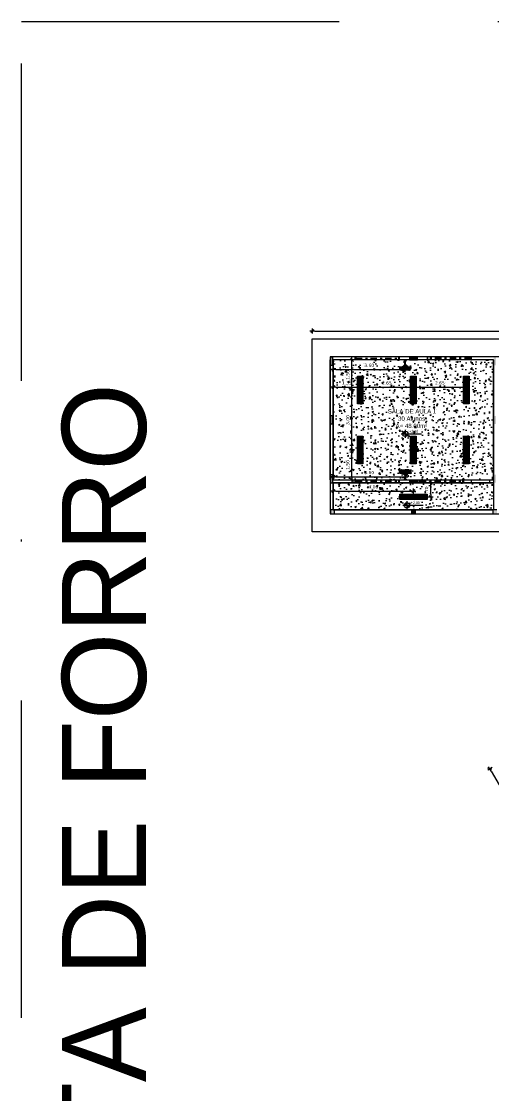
# Model space of a CAD drawing. Extents: x 38 to 175, y -50 to 32.
# Drawn here: x 38.1 to 61.7, y -21.8 to 31.9 of the extents above; entities that cross this region are included whole.
import ezdxf

# ---------------------------------------------------------------- set-up
doc = ezdxf.new("R2010")
doc.units = 0
doc.header["$LTSCALE"] = 0.025
doc.header["$MEASUREMENT"] = 0
doc.linetypes.add('DASHDOT', pattern=[25.4, 12.7, -6.35, 0, -6.35])
doc.layers.get('0').update_dxf_attribs({"linetype": 'CONTINUOUS'})
doc.layers.get('DEFPOINTS').update_dxf_attribs({"linetype": 'CONTINUOUS'})
for name, color, linetype in [('A-COTAS', 1, 'CONTINUOUS'), ('A-FORRO', 3, 'CONTINUOUS'), ('A-PARED', 5, 'CONTINUOUS'), ('A-PAREDE', 5, 'CONTINUOUS'), ('A-PISOS-NIVEL', 1, 'CONTINUOUS'), ('A-PROJ ESQU', 1, 'DASHDOT'), ('A-TEXTO', 3, 'CONTINUOUS'), ('ACES-I', 251, 'CONTINUOUS'), ('ARQ-ALV-PROJEÇÃO', 8, 'CONTINUOUS'), ('ARQ-CTA-1_100', 1, 'CONTINUOUS'), ('ARQ-HTC', 9, 'CONTINUOUS'), ('ARQ-TXT-1_050', 2, 'CONTINUOUS'), ('BL-LUM-1', 1, 'CONTINUOUS'), ('BL-LUM-2', 2, 'CONTINUOUS'), ('BL-LUM-3', 3, 'CONTINUOUS'), ('EL-LUMINÁRIAS', 3, 'CONTINUOUS')]:
    doc.layers.add(name, color=color, linetype=linetype)
doc.styles.add('ESC-50-A20', font='arial.ttf', dxfattribs={"height": 0.1})
doc.styles.add('FNDE Texto Cota 0100', font='verdana.ttf', dxfattribs={"height": 0.16})
doc.dimstyles.new('FNDE 1-0100', dxfattribs={"dimscale": 2.5, "dimtxt": 0.16, "dimasz": 0.05, "dimexe": 0.15, "dimexo": 0.15, "dimgap": 0.05, "dimtad": 1, "dimzin": 4, "dimdsep": 46, "dimtxsty": 'FNDE Texto Cota 0100', "dimblk": 'tic', "dimcen": 0.15, "dimdle": 0.15, "dimse1": 1, "dimse2": 1, "dimclrd": 251, "dimclre": 251, "dimclrt": 256, "dimaunit": 1, "dimadec": 3, "dimazin": 0, "dimtfac": 1, "dimtix": 1, "dimtmove": 2, "dimatfit": 3, "dimldrblk": 'tic', "dimfxl": 0.15, "dimtvp": 1, "dimtolj": 1, "dimtzin": 0, "dimarcsym": 0})

# ---------------------------------------------------------------- blocks, each defined once
blk = doc.blocks.new('tic')
at = {"color": 251}
for p, q in [((-1, 0), (1, 0)), ((0, -1), (0, 1))]:
    blk.add_line(p, q, dxfattribs=at)
blk.add_line((-0.6, -0.6), (0.6, 0.6))
blk = doc.blocks.new('*D155')
at = {"layer": 'ARQ-CTA-1_100', "color": 251, "lineweight": -2, "transparency": 16777216}
blk.add_line((61.55, -5.534), (70.2, -20.516), dxfattribs=at)
at = {"layer": 'DEFPOINTS', "color": 0, "transparency": 16777216}
for p in [(61.992, -5.134), (70.767, -20.333), (70.262, -20.624)]:
    blk.add_point(p, dxfattribs=at)
at = {"layer": 'ARQ-CTA-1_100', "color": 251, "lineweight": -2, "transparency": 16777216, "xscale": 0.125, "yscale": 0.125, "zscale": 0.125}
for p, rotation in [((61.487, -5.426), 120.0000000000158), ((70.262, -20.624), 300.0000000000159)]:
    blk.add_blockref('tic', p, dxfattribs=dict(at, rotation=rotation))
at = {"layer": 'ARQ-CTA-1_100', "transparency": 16777216, "insert": (66.054, -12.921), "char_height": 0.16, "attachment_point": 5, "rotation": 300, "style": 'FNDE Texto Cota 0100'}
blk.add_mtext('\\A1;17.55', dxfattribs=at)
blk = doc.blocks.new('*D156')
at = {"layer": 'ARQ-CTA-1_100', "color": 251, "lineweight": -2, "transparency": 16777216}
blk.add_line((52.735, 16.465), (111.485, 16.465), dxfattribs=at)
at = {"layer": 'DEFPOINTS', "color": 0, "transparency": 16777216}
for p in [(111.61, 16.465), (52.61, 16.068), (111.61, 16.068)]:
    blk.add_point(p, dxfattribs=at)
at = {"layer": 'ARQ-CTA-1_100', "color": 251, "lineweight": -2, "transparency": 16777216, "xscale": 0.125, "yscale": 0.125, "zscale": 0.125, "rotation": 180}
blk.add_blockref('tic', (52.61, 16.465), dxfattribs=at)
at = {"layer": 'ARQ-CTA-1_100', "color": 251, "lineweight": -2, "transparency": 16777216, "xscale": 0.125, "yscale": 0.125, "zscale": 0.125}
blk.add_blockref('tic', (111.61, 16.465), dxfattribs=at)
at = {"layer": 'ARQ-CTA-1_100', "transparency": 16777216, "insert": (82.11, 16.673), "char_height": 0.16, "attachment_point": 5, "style": 'FNDE Texto Cota 0100'}
blk.add_mtext('\\A1;59.00', dxfattribs=at)
blk = doc.blocks.new('Lum-3320-sob')
at = {"layer": 'BL-LUM-1'}
for p, q in [((-0.657, 0.09), (-0.577, 0.09)), ((-0.657, 0.075), (-0.577, 0.075)), ((-0.657, 0.06), (-0.577, 0.06)), ((-0.657, 0.045), (-0.577, 0.045)), ((-0.657, 0.03), (-0.577, 0.03)), ((-0.657, 0.015), (-0.577, 0.015)), ((0.565, 0.062), (-0.565, 0.062)), ((0.565, 0.032), (-0.565, 0.032)), ((0.657, 0.09), (0.577, 0.09)), ((0.657, 0.075), (0.577, 0.075)), ((0.657, 0.06), (0.577, 0.06)), ((0.657, 0.045), (0.577, 0.045)), ((0.657, 0.03), (0.577, 0.03)), ((0.657, 0.015), (0.577, 0.015)), ((-0.657, 0), (-0.577, 0)), ((-0.657, -0.015), (-0.577, -0.015)), ((-0.657, -0.03), (-0.577, -0.03)), ((-0.657, -0.045), (-0.577, -0.045)), ((-0.657, -0.06), (-0.577, -0.06)), ((-0.657, -0.075), (-0.577, -0.075)), ((-0.657, -0.09), (-0.577, -0.09)), ((0.565, -0.032), (-0.565, -0.032)), ((0.565, -0.062), (-0.565, -0.062)), ((0.657, -0.03), (0.577, -0.03)), ((0.657, -0.045), (0.577, -0.045)), ((0.657, -0.06), (0.577, -0.06)), ((0.657, -0.075), (0.577, -0.075)), ((0.657, -0.09), (0.577, -0.09)), ((0.657, 0), (0.577, 0)), ((0.657, -0.015), (0.577, -0.015))]:
    blk.add_line(p, q, dxfattribs=at)
at = {"layer": 'BL-LUM-2'}
blk.add_line((0.565, 0), (-0.565, 0), dxfattribs=at)
for points in [[(0.67, 0.119), (0.67, -0.119), (-0.67, -0.119), (-0.67, 0.119)], [(0.565, 0.094), (0.565, -0.094), (-0.565, -0.094), (-0.565, 0.094)]]:
    blk.add_lwpolyline(points, close=True, dxfattribs=at)
at = {"layer": 'BL-LUM-3'}
blk.add_lwpolyline([(0.685, 0.134), (0.685, -0.134), (-0.685, -0.134), (-0.685, 0.134)], close=True, dxfattribs=at)
blk = doc.blocks.new('A$C4CB241E8')
at = {"layer": 'ACES-I'}
for p, q in [((0, 0.166), (0, 0.074)), ((0, 0.166), (0.137, 0.166)), ((0, 0.145), (0.137, 0.145)), ((0, 0.089), (0.055, 0.089)), ((0.008, 0.067), (0.046, 0.067)), ((0.046, 0.067), (0.137, 0.067)), ((0.055, 0.089), (0.137, 0.089)), ((0.102, 0.007), (0.083, 0.007)), ((0.102, 0), (0.083, 0)), ((0.102, 0.007), (0.174, 0.007)), ((0.102, 0), (0.283, 0)), ((0.137, 0.166), (0.142, 0.17)), ((0.137, 0.131), (0.137, 0.145)), ((0.137, 0.089), (0.137, 0.131)), ((0.142, 0.17), (0.198, 0.212)), ((0.144, 0.145), (0.424, 0.145)), ((0.144, 0.132), (0.144, 0.145)), ((0.144, 0.089), (0.144, 0.132)), ((0.144, 0.089), (0.424, 0.089)), ((0.144, 0.067), (0.279, 0.067)), ((0.198, 0.203), (0.148, 0.166)), ((0.148, 0.166), (0.42, 0.166)), ((0.198, 0.203), (0.198, 0.166)), ((0.198, 0.189), (0.368, 0.189)), ((0.198, 0.182), (0.273, 0.182)), ((0.203, 0.007), (0.279, 0.007)), ((0.215, 0.027), (0.258, 0.027)), ((0.224, 0.5), (0.344, 0.5)), ((0.224, 0.49), (0.224, 0.5)), ((0.226, 0.24), (0.339, 0.24)), ((0.234, 0.48), (0.334, 0.48)), ((0.234, 0.47), (0.234, 0.48)), ((0.244, 0.46), (0.324, 0.46)), ((0.268, 0.043), (0.268, 0.067)), ((0.269, 0.252), (0.269, 0.46)), ((0.276, 0.118), (0.276, 0.099)), ((0.277, 0.257), (0.277, 0.253)), ((0.277, 0.253), (0.281, 0.243)), ((0.287, 0.258), (0.279, 0.258)), ((0.279, 0.067), (0.279, 0.009)), ((0.279, 0.067), (0.286, 0.067)), ((0.279, 0.009), (0.279, 0.007)), ((0.283, 0.089), (0.283, 0.067)), ((0.463, 0), (0.283, 0)), ((0.288, 0.253), (0.284, 0.243)), ((0.286, 0.067), (0.286, 0.009)), ((0.286, 0.067), (0.422, 0.067)), ((0.286, 0.009), (0.286, 0.007)), ((0.286, 0.007), (0.362, 0.007)), ((0.288, 0.253), (0.288, 0.257)), ((0.29, 0.118), (0.29, 0.099)), ((0.293, 0.182), (0.368, 0.182)), ((0.299, 0.252), (0.299, 0.46)), ((0.307, 0.027), (0.373, 0.027)), ((0.334, 0.47), (0.334, 0.48)), ((0.344, 0.49), (0.344, 0.5)), ((0.424, 0.172), (0.368, 0.213)), ((0.368, 0.205), (0.368, 0.166)), ((0.368, 0.205), (0.42, 0.166)), ((0.463, 0.007), (0.392, 0.007)), ((0.431, 0.166), (0.424, 0.172)), ((0.424, 0.145), (0.424, 0.089)), ((0.429, 0.067), (0.526, 0.067)), ((0.431, 0.166), (0.565, 0.166)), ((0.431, 0.145), (0.565, 0.145)), ((0.431, 0.13), (0.431, 0.145)), ((0.431, 0.089), (0.431, 0.13)), ((0.431, 0.089), (0.519, 0.089)), ((0.463, 0.007), (0.482, 0.007)), ((0.463, 0), (0.482, 0)), ((0.519, 0.089), (0.565, 0.089)), ((0.526, 0.067), (0.557, 0.067)), ((0.565, 0.166), (0.565, 0.074))]:
    blk.add_line(p, q, dxfattribs=at)
for points in [[(0.246, 0.099), (0.246, 0.089)], [(0.323, 0.089), (0.323, 0.099), (0.246, 0.099)], [(0.246, 0.08), (0.246, 0.08)]]:
    blk.add_lwpolyline(points, dxfattribs=at)
blk.add_lwpolyline([(0.273, 0.184), (0.273, 0.175), (0.293, 0.175), (0.293, 0.184)], close=True, dxfattribs=at)
for centre, radius, start, end in [((0.083, 0.084), 0.0836, 187.0241, 270.1403), ((0.083, 0.084), 0.0766, 192.4617, 270.1403), ((0.158, 0.164), 0.148, 220.8847, 270.7317), ((0.161, -0.014), 0.147, 99.4474, 135.8987), ((0.204, 0.067), 0.0671, 179.7166, 229.3446), ((0.161, -0.014), 0.147, 87.3551, 96.6689), ((0.204, 0.067), 0.06, 179.6832, 237.0138), ((0.204, 0.067), 0.0671, 229.3446, 243.4575), ((0.168, 0.133), 0, 90, 303.5739), ((0.165, 0.08), 0.0536, 23.5592, 86.613), ((0.158, 0.164), 0.148, 274.9997, 292.3413), ((0.204, 0.067), 0.06, 237.0138, 269.6517), ((0.226, 0.212), 0.0283, 90, 180), ((0.226, 0.147), 0.0283, 182.9729, 248.6249), ((0.214, 0.101), 2.511308197128957e-15, 227.1184, 0), ((0.276, 0.127), 0.0676, 202.5993, 214.7226), ((0.158, 0.164), 0.148, 292.3413, 305.8305), ((0.283, 0.252), 0.148, 243.1417, 267.262), ((0.283, 1.064), 0.946, 265.9464, 274.0536), ((0.283, 0.105), 0.148, 92.0593, 114.7191), ((0.234, 0.49), 0.01, 180, 270), ((0.244, 0.47), 0.01, 180, 270), ((0.345, 0.107), 0.118, 199.8598, 236.3515), ((0.242, 0.245), 0.00548, 36.9061, 175.1771), ((0.44, -0.107), 0.228, 134.8376, 138.9912), ((0.279, 0.257), 0.00141, 90, 180), ((0.283, 0.251), 0.00548, 13.9839, 166.0161), ((0.283, 0.244), 0.00141, 202.3134, 337.6866), ((0.44, -0.107), 0.228, 130.1268, 132.3872), ((0.221, 0.107), 0.118, 303.6485, 317.1616), ((0.287, 0.257), 0.00141, 0, 90), ((0.283, 0.105), 0.148, 65.2809, 87.9407), ((0.283, 0.252), 0.148, 272.738, 296.8583), ((0.221, 0.107), 0.118, 317.1616, 340.1402), ((0.323, 0.245), 0.00548, 4.8229, 143.0939), ((0.415, -0.018), 0.148, 92.2685, 128.5678), ((0.324, 0.47), 0.01, 270, 0), ((0.334, 0.49), 0.01, 270, 0), ((0.339, 0.212), 0.0283, 3.732, 90), ((0.297, 0.02), 0.0676, 22.5993, 43.7437), ((0.339, 0.147), 0.0283, 291.3751, 357.0271), ((0.409, 0.067), 0.0536, 203.5592, 228.099), ((0.362, 0.067), 0.06, 270.3483, 301.6358), ((0.409, 0.067), 0.0536, 228.099, 252.8541), ((0.362, 0.067), 0.0671, 296.5425, 307.5309), ((0.362, 0.067), 0.06, 301.6358, 0.3168), ((0.413, 0.161), 0.147, 266.0889, 320.6458), ((0.362, 0.067), 0.0671, 307.5309, 0.2834), ((0.415, -0.018), 0.148, 86.601, 92.2685), ((0.415, -0.018), 0.148, 45.7177, 83.837), ((0.482, 0.084), 0.0836, 269.8597, 352.9759), ((0.482, 0.084), 0.0766, 269.8597, 347.5383)]:
    blk.add_arc(centre, radius, start, end, dxfattribs=at)
blk = doc.blocks.new('*D176')
at = {"layer": 'ARQ-CTA-1_100', "color": 251, "lineweight": -2, "transparency": 16777216}
blk.add_line((53.785, 13.662), (54.885, 13.662), dxfattribs=at)
at = {"layer": 'DEFPOINTS', "color": 0, "transparency": 16777216}
for p in [(53.66, 15.018), (55.01, 14.218), (55.01, 13.662)]:
    blk.add_point(p, dxfattribs=at)
at = {"layer": 'ARQ-CTA-1_100', "color": 251, "lineweight": -2, "transparency": 16777216, "xscale": 0.125, "yscale": 0.125, "zscale": 0.125, "rotation": 180}
blk.add_blockref('tic', (53.66, 13.662), dxfattribs=at)
at = {"layer": 'ARQ-CTA-1_100', "color": 251, "lineweight": -2, "transparency": 16777216, "xscale": 0.125, "yscale": 0.125, "zscale": 0.125}
blk.add_blockref('tic', (55.01, 13.662), dxfattribs=at)
at = {"layer": 'ARQ-CTA-1_100', "transparency": 16777216, "insert": (54.335, 13.87), "char_height": 0.16, "attachment_point": 5, "style": 'FNDE Texto Cota 0100'}
blk.add_mtext('\\A1;1.35', dxfattribs=at)
blk = doc.blocks.new('*D177')
at = {"layer": 'ARQ-CTA-1_100', "color": 251, "lineweight": -2, "transparency": 16777216}
blk.add_line((55.135, 13.662), (57.535, 13.662), dxfattribs=at)
at = {"layer": 'DEFPOINTS', "color": 0, "transparency": 16777216}
for p in [(55.01, 14.218), (57.66, 14.218), (57.66, 13.662)]:
    blk.add_point(p, dxfattribs=at)
at = {"layer": 'ARQ-CTA-1_100', "color": 251, "lineweight": -2, "transparency": 16777216, "xscale": 0.125, "yscale": 0.125, "zscale": 0.125, "rotation": 180}
blk.add_blockref('tic', (55.01, 13.662), dxfattribs=at)
at = {"layer": 'ARQ-CTA-1_100', "color": 251, "lineweight": -2, "transparency": 16777216, "xscale": 0.125, "yscale": 0.125, "zscale": 0.125}
blk.add_blockref('tic', (57.66, 13.662), dxfattribs=at)
at = {"layer": 'ARQ-CTA-1_100', "transparency": 16777216, "insert": (56.335, 13.87), "char_height": 0.16, "attachment_point": 5, "style": 'FNDE Texto Cota 0100'}
blk.add_mtext('\\A1;2.65', dxfattribs=at)
blk = doc.blocks.new('*D178')
at = {"layer": 'ARQ-CTA-1_100', "color": 251, "lineweight": -2, "transparency": 16777216}
blk.add_line((57.785, 13.662), (60.185, 13.662), dxfattribs=at)
at = {"layer": 'DEFPOINTS', "color": 0, "transparency": 16777216}
for p in [(57.66, 14.218), (60.31, 14.218), (60.31, 13.662)]:
    blk.add_point(p, dxfattribs=at)
at = {"layer": 'ARQ-CTA-1_100', "color": 251, "lineweight": -2, "transparency": 16777216, "xscale": 0.125, "yscale": 0.125, "zscale": 0.125, "rotation": 180}
blk.add_blockref('tic', (57.66, 13.662), dxfattribs=at)
at = {"layer": 'ARQ-CTA-1_100', "color": 251, "lineweight": -2, "transparency": 16777216, "xscale": 0.125, "yscale": 0.125, "zscale": 0.125}
blk.add_blockref('tic', (60.31, 13.662), dxfattribs=at)
at = {"layer": 'ARQ-CTA-1_100', "transparency": 16777216, "insert": (58.985, 13.87), "char_height": 0.16, "attachment_point": 5, "style": 'FNDE Texto Cota 0100'}
blk.add_mtext('\\A1;2.65', dxfattribs=at)
blk = doc.blocks.new('*D179')
at = {"layer": 'ARQ-CTA-1_100', "color": 251, "lineweight": -2, "transparency": 16777216}
blk.add_line((54.59, 9.143), (54.59, 10.393), dxfattribs=at)
at = {"layer": 'DEFPOINTS', "color": 0, "transparency": 16777216}
for p in [(54.59, 10.518), (54.876, 10.518), (53.66, 9.018)]:
    blk.add_point(p, dxfattribs=at)
at = {"layer": 'ARQ-CTA-1_100', "color": 251, "lineweight": -2, "transparency": 16777216, "xscale": 0.125, "yscale": 0.125, "zscale": 0.125}
for p, rotation in [((54.59, 10.518), 90), ((54.59, 9.018), 270)]:
    blk.add_blockref('tic', p, dxfattribs=dict(at, rotation=rotation))
at = {"layer": 'ARQ-CTA-1_100', "transparency": 16777216, "insert": (54.382, 9.768), "char_height": 0.16, "attachment_point": 5, "rotation": 90, "style": 'FNDE Texto Cota 0100'}
blk.add_mtext('\\A1;1.50', dxfattribs=at)
blk = doc.blocks.new('*D180')
at = {"layer": 'ARQ-CTA-1_100', "color": 251, "lineweight": -2, "transparency": 16777216}
blk.add_line((54.59, 10.643), (54.59, 13.393), dxfattribs=at)
at = {"layer": 'DEFPOINTS', "color": 0, "transparency": 16777216}
for p in [(54.59, 13.518), (54.876, 13.518), (54.876, 10.518)]:
    blk.add_point(p, dxfattribs=at)
at = {"layer": 'ARQ-CTA-1_100', "color": 251, "lineweight": -2, "transparency": 16777216, "xscale": 0.125, "yscale": 0.125, "zscale": 0.125}
for p, rotation in [((54.59, 13.518), 90), ((54.59, 10.518), 270)]:
    blk.add_blockref('tic', p, dxfattribs=dict(at, rotation=rotation))
at = {"layer": 'ARQ-CTA-1_100', "transparency": 16777216, "insert": (54.382, 12.018), "char_height": 0.16, "attachment_point": 5, "rotation": 90, "style": 'FNDE Texto Cota 0100'}
blk.add_mtext('\\A1;3.00', dxfattribs=at)
blk = doc.blocks.new('*D181')
at = {"layer": 'ARQ-CTA-1_100', "color": 251, "lineweight": -2, "transparency": 16777216}
blk.add_line((54.59, 13.643), (54.59, 14.893), dxfattribs=at)
at = {"layer": 'DEFPOINTS', "color": 0, "transparency": 16777216}
for p in [(54.59, 15.018), (54.876, 15.018), (54.876, 13.518)]:
    blk.add_point(p, dxfattribs=at)
at = {"layer": 'ARQ-CTA-1_100', "color": 251, "lineweight": -2, "transparency": 16777216, "xscale": 0.125, "yscale": 0.125, "zscale": 0.125}
for p, rotation in [((54.59, 15.018), 90), ((54.59, 13.518), 270)]:
    blk.add_blockref('tic', p, dxfattribs=dict(at, rotation=rotation))
at = {"layer": 'ARQ-CTA-1_100', "transparency": 16777216, "insert": (54.382, 14.268), "char_height": 0.16, "attachment_point": 5, "rotation": 90, "style": 'FNDE Texto Cota 0100'}
blk.add_mtext('\\A1;1.50', dxfattribs=at)
blk = doc.blocks.new('*D182')
at = {"layer": 'ARQ-CTA-1_100', "color": 251, "lineweight": -2, "transparency": 16777216}
blk.add_line((53.785, 14.541), (57.132, 14.541), dxfattribs=at)
at = {"layer": 'DEFPOINTS', "color": 0, "transparency": 16777216}
for p in [(53.66, 15.018), (57.257, 15.014), (57.257, 14.541)]:
    blk.add_point(p, dxfattribs=at)
at = {"layer": 'ARQ-CTA-1_100', "color": 251, "lineweight": -2, "transparency": 16777216, "xscale": 0.125, "yscale": 0.125, "zscale": 0.125, "rotation": 180}
blk.add_blockref('tic', (53.66, 14.541), dxfattribs=at)
at = {"layer": 'ARQ-CTA-1_100', "color": 251, "lineweight": -2, "transparency": 16777216, "xscale": 0.125, "yscale": 0.125, "zscale": 0.125}
blk.add_blockref('tic', (57.257, 14.541), dxfattribs=at)
at = {"layer": 'ARQ-CTA-1_100', "transparency": 16777216, "insert": (55.459, 14.75), "char_height": 0.16, "attachment_point": 5, "style": 'FNDE Texto Cota 0100'}
blk.add_mtext('\\A1;3.60', dxfattribs=at)
blk = doc.blocks.new('*D183')
at = {"layer": 'ARQ-CTA-1_100', "color": 251, "lineweight": -2, "transparency": 16777216}
blk.add_line((53.785, 9.18), (57.132, 9.18), dxfattribs=at)
at = {"layer": 'DEFPOINTS', "color": 0, "transparency": 16777216}
for p in [(57.257, 9.18), (53.66, 9.018), (57.257, 9.022)]:
    blk.add_point(p, dxfattribs=at)
at = {"layer": 'ARQ-CTA-1_100', "color": 251, "lineweight": -2, "transparency": 16777216, "xscale": 0.125, "yscale": 0.125, "zscale": 0.125, "rotation": 180}
blk.add_blockref('tic', (53.66, 9.18), dxfattribs=at)
at = {"layer": 'ARQ-CTA-1_100', "color": 251, "lineweight": -2, "transparency": 16777216, "xscale": 0.125, "yscale": 0.125, "zscale": 0.125}
blk.add_blockref('tic', (57.257, 9.18), dxfattribs=at)
at = {"layer": 'ARQ-CTA-1_100', "transparency": 16777216, "insert": (55.459, 9.388), "char_height": 0.16, "attachment_point": 5, "style": 'FNDE Texto Cota 0100'}
blk.add_mtext('\\A1;3.60', dxfattribs=at)
blk = doc.blocks.new('*D174')
at = {"layer": 'ARQ-CTA-1_100', "color": 251, "lineweight": -2, "transparency": 16777216}
blk.add_line((53.785, 8.464), (57.538, 8.464), dxfattribs=at)
at = {"layer": 'DEFPOINTS', "color": 0, "transparency": 16777216}
for p in [(53.66, 8.868), (57.663, 8.464), (57.663, 8.302)]:
    blk.add_point(p, dxfattribs=at)
at = {"layer": 'ARQ-CTA-1_100', "color": 251, "lineweight": -2, "transparency": 16777216, "xscale": 0.125, "yscale": 0.125, "zscale": 0.125, "rotation": 180}
blk.add_blockref('tic', (53.66, 8.464), dxfattribs=at)
at = {"layer": 'ARQ-CTA-1_100', "color": 251, "lineweight": -2, "transparency": 16777216, "xscale": 0.125, "yscale": 0.125, "zscale": 0.125}
blk.add_blockref('tic', (57.663, 8.464), dxfattribs=at)
at = {"layer": 'ARQ-CTA-1_100', "transparency": 16777216, "insert": (55.662, 8.672), "char_height": 0.16, "attachment_point": 5, "style": 'FNDE Texto Cota 0100'}
blk.add_mtext('\\A1;4.00', dxfattribs=at)
blk = doc.blocks.new('*D175')
at = {"layer": 'ARQ-CTA-1_100', "color": 251, "lineweight": -2, "transparency": 16777216}
blk.add_line((58.53, 8.293), (58.53, 8.743), dxfattribs=at)
at = {"layer": 'DEFPOINTS', "color": 0, "transparency": 16777216}
for p in [(58.348, 8.868), (58.53, 8.868), (58.348, 8.168)]:
    blk.add_point(p, dxfattribs=at)
at = {"layer": 'ARQ-CTA-1_100', "color": 251, "lineweight": -2, "transparency": 16777216, "xscale": 0.125, "yscale": 0.125, "zscale": 0.125}
for p, rotation in [((58.53, 8.868), 90), ((58.53, 8.168), 270)]:
    blk.add_blockref('tic', p, dxfattribs=dict(at, rotation=rotation))
at = {"layer": 'ARQ-CTA-1_100', "transparency": 16777216, "insert": (58.322, 8.518), "char_height": 0.16, "attachment_point": 5, "rotation": 90, "style": 'FNDE Texto Cota 0100'}
blk.add_mtext('\\A1;.70', dxfattribs=at)

msp = doc.modelspace()

# ---------------------------------------------------------------- hatches: boundary and pattern name
at = {"layer": 'A-COTAS'}
h = msp.add_hatch(color=253, dxfattribs=at)
h.dxf.hatch_style = 1
h.paths.add_polyline_path([(53.645, 15.153), (53.525, 15.153), (53.525, 14.753), (53.645, 14.753)])
h.paths.add_polyline_path([(53.645, 12.218), (53.525, 12.218), (53.525, 11.818), (53.645, 11.818)])
h.paths.add_polyline_path([(53.645, 9.283), (53.525, 9.283), (53.525, 8.883), (53.645, 8.883)])
h.paths.add_polyline_path([(53.725, 7.518), (53.525, 7.518), (53.525, 7.318), (53.725, 7.318)])
h = msp.add_hatch(color=253, dxfattribs=at)
h.dxf.hatch_style = 1
h.paths.add_polyline_path([(57.465, 15.153), (57.465, 15.033), (57.865, 15.033), (57.865, 15.153)])
h = msp.add_hatch(color=253, dxfattribs=at)
h.dxf.hatch_style = 1
h.paths.add_polyline_path([(61.795, 15.153), (61.675, 15.153), (61.675, 14.753), (61.795, 14.753)])
h.paths.add_polyline_path([(61.795, 12.218), (61.675, 12.218), (61.675, 11.818), (61.795, 11.818)])
h.paths.add_polyline_path([(61.795, 9.283), (61.675, 9.283), (61.675, 8.883), (61.795, 8.883)])
h.paths.add_polyline_path([(61.835, 7.518), (61.635, 7.518), (61.635, 7.318), (61.835, 7.318)])
h = msp.add_hatch(color=253, dxfattribs=at)
h.dxf.hatch_style = 1
h.paths.add_polyline_path([(57.465, 9.003), (57.465, 8.883), (57.865, 8.883), (57.865, 9.003)])
h = msp.add_hatch(color=253, dxfattribs=at)
h.dxf.hatch_style = 1
h.paths.add_polyline_path([(57.768, 7.518), (57.568, 7.518), (57.568, 7.318), (57.768, 7.318)])
h = msp.add_hatch(color=253, dxfattribs=at)
h.dxf.hatch_style = 1
h.paths.add_polyline_path([(57.768, 7.518), (57.568, 7.518), (57.568, 7.318), (57.768, 7.318)])
at = {"layer": 'ARQ-ALV-PROJEÇÃO', "linetype": 'Continuous'}
h = msp.add_hatch(color=251, dxfattribs=at)
h.paths.add_polyline_path([(57.259, 11.325), (57.259, 11.459, 0.414214), (57.124, 11.325)])
h.paths.add_polyline_path([(57.259, 11.325), (57.259, 11.19, 0.414214), (57.393, 11.325)])
h = msp.add_hatch(color=251, dxfattribs=at)
h.paths.add_polyline_path([(57.341, 7.754), (57.341, 7.888, 0.414214), (57.207, 7.754)])
h.paths.add_polyline_path([(57.341, 7.754), (57.341, 7.62, 0.414214), (57.476, 7.754)])
at = {"layer": 'ARQ-HTC'}
h = msp.add_hatch(dxfattribs=at)
h.set_pattern_fill('AR-CONC', color=256, scale=0.1, style=2)
h.set_pattern_definition([(50, (-48.9, 0), (0.7172602, -0.062752), [0.075, -0.825]), (355, (-48.9, 0), (-0.1387513, 0.752192), [0.06, -0.66]), (100.45144, (-48.8402, -0.0052), (0.578509, 0.68944), [0.06374, -0.701142]), (46.1842, (-48.9, 0.2), (1.067241, -0.165519), [0.1125, -1.2375]), (96.6356, (-48.8111, 0.1862), (0.934662, 0.974119), [0.09561, -1.051714]), (351.1842, (-48.9, 0.2), (0.934662, 0.974119), [0.09, -0.99]), (21, (-48.8, 0.15), (0.596907, -0.402619), [0.075, -0.825]), (326, (-48.8, 0.15), (0.2433153, 0.72515), [0.06, -0.66]), (71.45144, (-48.75026, 0.11645), (0.8402224, 0.322531), [0.06374, -0.701142]), (37.5, (-48.9, 0), (0.01215986, 0.33289385), [0, -0.652, 0, -0.67, 0, -0.6625]), (7.5, (-48.9, 0), (0.2630695, 0.3944117), [0, -0.382, 0, -0.637, 0, -0.2525]), (327.5, (-49.123, 0), (0.53382244, -0.0225549), [0, -0.25, 0, -0.78, 0, -1.035]), (317.5, (-49.223, 0), (0.5831862, 0.100105), [0, -0.325, 0, -0.518, 0, -0.735])])
h.paths.add_polyline_path([(53.66, 9.018), (61.66, 9.018), (61.66, 15.018), (53.66, 15.018)])
h.paths.add_polyline_path([(53.66, 7.518), (61.66, 7.518), (61.66, 8.868), (53.66, 8.868)])

# ---------------------------------------------------------------- linework, layer by layer
at = {"linetype": 'DASHDOT', "ltscale": 50}
msp.add_lwpolyline([(38.075, 31.942), (174.884, 31.942), (174.884, -49.727), (38.075, -49.727)], close=True, dxfattribs=at)
at = {"layer": 'A-FORRO'}
for p, q in [((53.51, 15.168), (53.51, 8.868)), ((53.66, 9.018), (53.66, 15.018)), ((61.66, 15.018), (53.66, 15.018)), ((61.66, 15.018), (61.66, 8.868)), ((61.66, 9.018), (61.66, 15.018)), ((61.66, 9.018), (61.66, 15.018)), ((53.51, 8.868), (53.51, 7.318)), ((53.66, 9.018), (61.66, 9.018)), ((61.66, 8.868), (53.66, 8.868)), ((53.66, 8.868), (53.66, 7.518)), ((61.66, 8.868), (61.66, 7.518)), ((61.66, 8.868), (61.66, 7.518)), ((53.51, 7.318), (80.51, 7.318)), ((53.66, 7.518), (61.66, 7.518))]:
    msp.add_line(p, q, dxfattribs=at)
for points in [[(86.085, 15.168), (53.51, 15.168)], [(53.51, 9.018), (53.51, 9.018), (53.51, 15.018)], [(61.66, 9.018), (61.66, 9.018), (61.66, 15.018)]]:
    msp.add_lwpolyline(points, dxfattribs=at)
for points in [[(53.66, 9.018), (61.66, 9.018), (61.66, 15.018), (53.66, 15.018)], [(61.66, 7.518), (53.66, 7.518), (53.66, 8.868), (61.66, 8.868)]]:
    msp.add_lwpolyline(points, close=True, dxfattribs=at)
at = {"layer": 'A-PARED'}
for p, q in [((53.645, 15.153), (53.525, 15.153)), ((53.525, 15.153), (53.525, 14.753)), ((53.645, 14.753), (53.645, 15.153)), ((57.465, 15.153), (57.465, 15.033)), ((57.865, 15.153), (57.465, 15.153)), ((57.865, 15.033), (57.865, 15.153)), ((53.525, 14.753), (53.645, 14.753)), ((57.465, 15.033), (57.865, 15.033)), ((53.645, 12.218), (53.525, 12.218)), ((53.525, 12.218), (53.525, 11.818)), ((53.525, 11.818), (53.645, 11.818)), ((53.645, 11.818), (53.645, 12.218)), ((53.645, 9.283), (53.525, 9.283)), ((53.525, 9.283), (53.525, 8.883)), ((53.645, 8.883), (53.645, 9.283)), ((53.525, 8.883), (53.645, 8.883)), ((57.465, 9.003), (57.465, 8.883)), ((57.865, 9.003), (57.465, 9.003)), ((57.465, 8.883), (57.865, 8.883)), ((57.865, 8.883), (57.865, 9.003)), ((53.725, 7.518), (53.525, 7.518)), ((53.525, 7.518), (53.525, 7.318)), ((53.525, 7.318), (53.725, 7.318)), ((53.725, 7.318), (53.725, 7.518)), ((61.835, 7.518), (61.635, 7.518)), ((61.635, 7.518), (61.635, 7.318)), ((61.635, 7.318), (61.835, 7.318))]:
    msp.add_line(p, q, dxfattribs=at)
for points in [[(57.465, 15.153), (57.465, 15.033), (57.865, 15.033), (57.865, 15.153)], [(57.465, 9.003), (57.465, 8.883), (57.865, 8.883), (57.865, 9.003)]]:
    msp.add_lwpolyline(points, close=True, dxfattribs=at)
at = {"layer": 'A-PAREDE'}
for p, q in [((54.76, 9.018), (54.76, 8.868)), ((56.96, 9.018), (56.96, 8.868)), ((57.96, 9.018), (57.96, 8.868)), ((60.16, 8.868), (60.16, 9.018)), ((60.16, 9.018), (60.16, 8.868)), ((61.66, 9.018), (61.66, 9.018))]:
    msp.add_line(p, q, dxfattribs=at)
msp.add_lwpolyline([(57.768, 7.518), (57.568, 7.518), (57.568, 7.318), (57.768, 7.318)], close=True, dxfattribs=at)
msp.add_lwpolyline([(57.768, 7.518), (57.568, 7.518), (57.568, 7.318), (57.768, 7.318)], close=True, dxfattribs=at)
at = {"layer": 'A-PISOS-NIVEL', "color": 2}
msp.add_lwpolyline([(52.61, 16.068), (111.61, 16.068), (111.61, 6.418), (52.61, 6.418)], close=True, dxfattribs=at)
at = {"layer": 'A-PROJ ESQU'}
for p, q in [((54.76, 15.018), (54.76, 15.168)), ((54.79, 15.103), (56.93, 15.103)), ((54.79, 15.083), (56.93, 15.083)), ((60.53, 15.103), (58.39, 15.103)), ((60.53, 15.083), (58.39, 15.083)), ((54.76, 8.868), (54.76, 9.018)), ((54.79, 8.953), (56.93, 8.953)), ((54.79, 8.933), (56.93, 8.933)), ((57.96, 8.868), (57.96, 9.018)), ((57.99, 8.953), (60.13, 8.953)), ((57.99, 8.933), (60.13, 8.933)), ((60.56, 8.868), (60.56, 9.018)), ((61.46, 9.018), (61.46, 8.868))]:
    msp.add_line(p, q, dxfattribs=at)
for points in [[(54.76, 15.168), (54.79, 15.168), (54.79, 15.018), (54.76, 15.018)], [(56.93, 15.168), (56.96, 15.168), (56.96, 15.018), (56.93, 15.018)], [(58.39, 15.168), (58.36, 15.168), (58.36, 15.018), (58.39, 15.018)], [(60.56, 15.168), (60.53, 15.168), (60.53, 15.018), (60.56, 15.018)], [(54.76, 9.018), (54.79, 9.018), (54.79, 8.868), (54.76, 8.868)], [(56.93, 9.018), (56.96, 9.018), (56.96, 8.868), (56.93, 8.868)], [(57.96, 9.018), (57.99, 9.018), (57.99, 8.868), (57.96, 8.868)], [(60.13, 9.018), (60.16, 9.018), (60.16, 8.868), (60.13, 8.868)]]:
    msp.add_lwpolyline(points, close=True, dxfattribs=at)
at = {"layer": 'ARQ-ALV-PROJEÇÃO', "color": 251, "linetype": 'Continuous'}
for p, q in [((57.057, 11.325), (57.393, 11.325)), ((57.259, 11.526), (57.259, 11.123)), ((57.393, 11.325), (58.065, 11.325)), ((57.14, 7.754), (57.476, 7.754)), ((57.341, 7.956), (57.341, 7.552)), ((57.476, 7.754), (58.148, 7.754))]:
    msp.add_line(p, q, dxfattribs=at)
for centre in [(57.259, 11.325), (57.341, 7.754)]:
    msp.add_circle(centre, 0.134, dxfattribs=at)

# ---------------------------------------------------------------- block references
at = {"layer": 'A-COTAS', "linetype": 'Continuous'}
msp.add_blockref('A$C4CB241E8', (56.973, 14.514), dxfattribs=at)
at = {"layer": 'A-COTAS', "linetype": 'Continuous', "xscale": -1, "rotation": 180}
msp.add_blockref('A$C4CB241E8', (56.973, 9.523), dxfattribs=at)
at = {"layer": 'EL-LUMINÁRIAS', "rotation": 90}
for p in [(55.01, 13.518), (57.66, 13.518), (60.31, 13.518), (55.01, 10.518), (57.66, 10.518), (60.31, 10.518)]:
    msp.add_blockref('Lum-3320-sob', p, dxfattribs=at)
at = {"layer": 'EL-LUMINÁRIAS'}
msp.add_blockref('Lum-3320-sob', (57.663, 8.168), dxfattribs=at)

# ---------------------------------------------------------------- texts
at = {"layer": 'A-TEXTO'}
msp.add_text('PLANTA DE FORRO', height=4.2, rotation=90, dxfattribs=at).set_placement((44.297, -39.192))
at = {"layer": 'ARQ-ALV-PROJEÇÃO', "color": 251, "linetype": 'Continuous', "style": 'ESC-50-A20'}
for p in [(57.455, 11.384), (57.538, 7.814)]:
    msp.add_attdef('+2.80', p, 'NA', height=0.128, dxfattribs=at)
at = {"layer": 'ARQ-TXT-1_050', "color": 251, "insert": (55.831, 12.56), "char_height": 0.21845, "attachment_point": 1, "style": 'ESC-50-A20'}
msp.add_mtext_dynamic_manual_height_columns('\\pi0.5533;SALA DE AULA 1\\P\\pi1.0649;30 Alunos      \\P\\pi0.94074;A= 48.00m²', width=3.27851, gutter_width=1, heights=[0], dxfattribs=at)

# ---------------------------------------------------------------- dimensions: what is measured, and where the dimension line sits
at = {"layer": 'ARQ-CTA-1_100'}
for base, p1, p2, picture, middle in [((111.61, 16.465), (52.61, 16.068), (111.61, 16.068), '*D156', (82.11, 16.673)), ((55.01, 13.662), (53.66, 15.018), (55.01, 14.218), '*D176', (54.335, 13.87)), ((57.257, 14.541), (53.66, 15.018), (57.257, 15.014), '*D182', (55.459, 14.75)), ((57.66, 13.662), (55.01, 14.218), (57.66, 14.218), '*D177', (56.335, 13.87)), ((60.31, 13.662), (57.66, 14.218), (60.31, 14.218), '*D178', (58.985, 13.87)), ((57.257, 9.18), (53.66, 9.018), (57.257, 9.022), '*D183', (55.459, 9.388)), ((57.663, 8.464), (53.66, 8.868), (57.663, 8.302), '*D174', (55.662, 8.672))]:
    dim = msp.add_linear_dim(base=base, p1=p1, p2=p2, dimstyle='FNDE 1-0100', dxfattribs=at)
    dim.commit()
    dim.dimension.update_dxf_attribs({"geometry": picture, "text_midpoint": middle})
for base, p1, p2, picture, middle in [((54.59, 15.018), (54.876, 13.518), (54.876, 15.018), '*D181', (54.382, 14.268)), ((54.59, 13.518), (54.876, 10.518), (54.876, 13.518), '*D180', (54.382, 12.018)), ((54.59, 10.518), (53.66, 9.018), (54.876, 10.518), '*D179', (54.382, 9.768)), ((58.53, 8.868), (58.348, 8.168), (58.348, 8.868), '*D175', (58.322, 8.518))]:
    dim = msp.add_linear_dim(base=base, p1=p1, p2=p2, angle=90, dimstyle='FNDE 1-0100', dxfattribs=at)
    dim.commit()
    dim.dimension.update_dxf_attribs({"geometry": picture, "text_midpoint": middle})
dim = msp.add_aligned_dim(p1=(61.992, -5.134), p2=(70.767, -20.333), distance=-0.583, dimstyle='FNDE 1-0100', dxfattribs=at)
dim.commit()
dim.dimension.update_dxf_attribs({"geometry": '*D155', "text_midpoint": (66.054, -12.921)})

doc.saveas('drawing.dxf')
